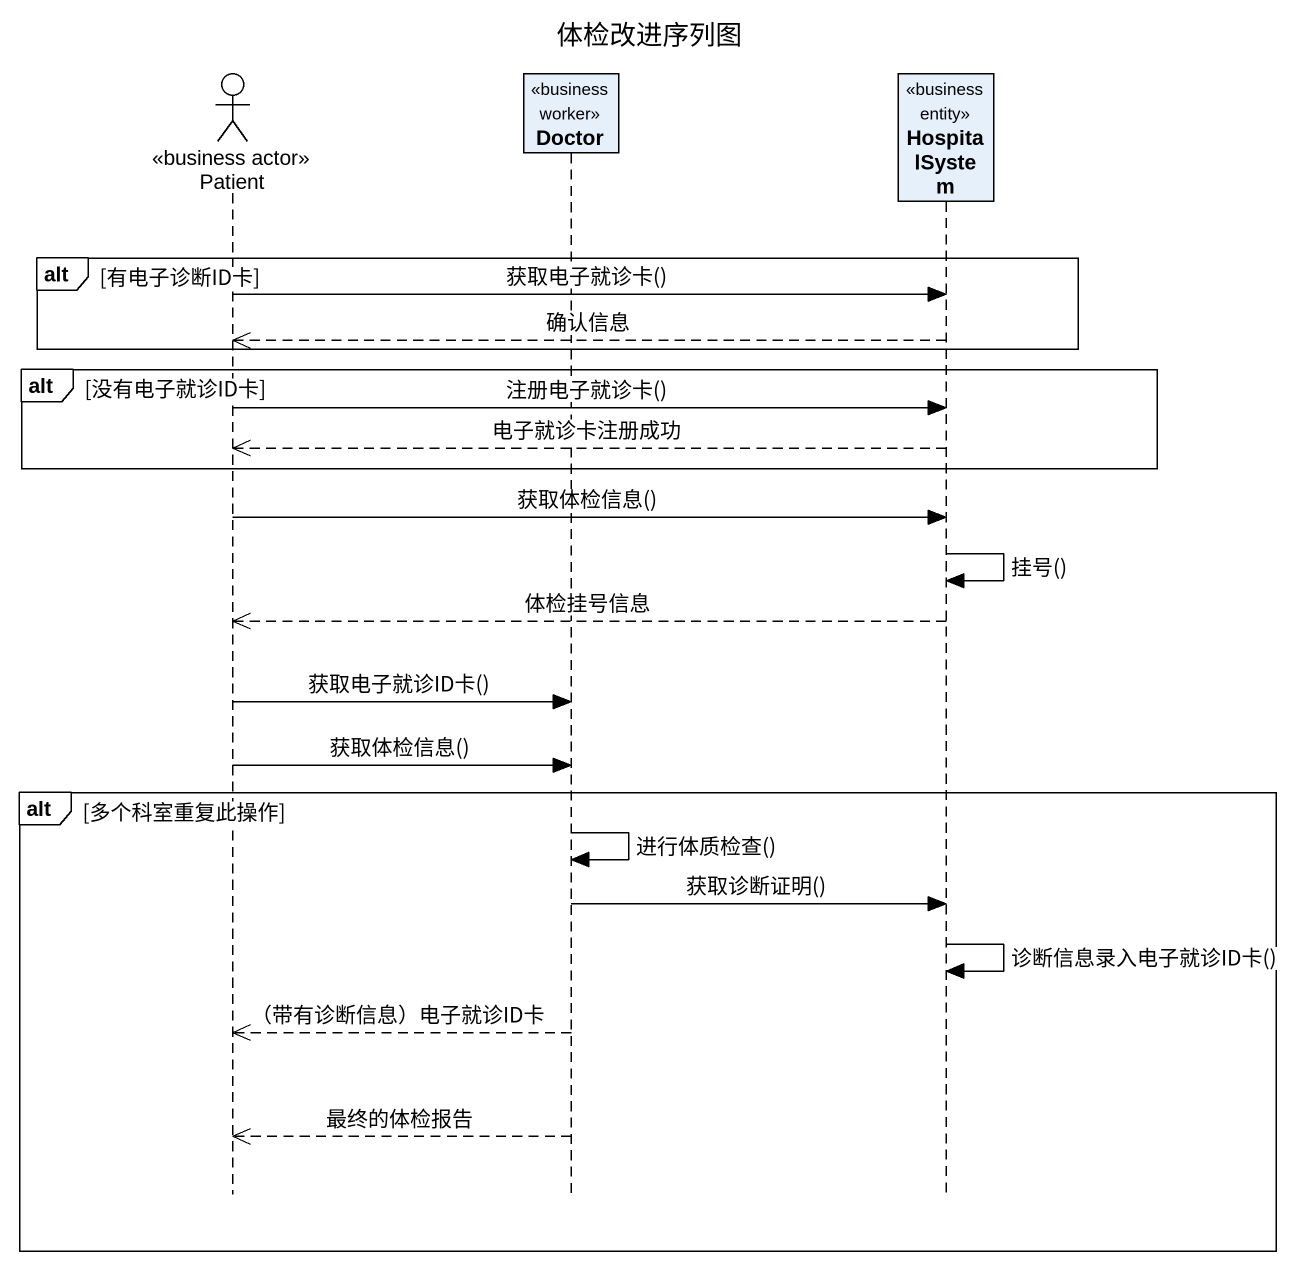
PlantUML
@startuml
title 体检改进序列图
hide footbox
actor Patient <<business actor>>
participant Doctor <<business worker>>
participant HospitalSystem <<business entity>>

alt 有电子诊断ID卡
  Patient -> HospitalSystem : 获取电子就诊卡()
  HospitalSystem -->> Patient : 确认信息
end
alt 没有电子就诊ID卡
  Patient -> HospitalSystem : 注册电子就诊卡()
  HospitalSystem -->> Patient : 电子就诊卡注册成功
end
Patient -> HospitalSystem : 获取体检信息()
HospitalSystem -> HospitalSystem : 挂号()
HospitalSystem -->> Patient : 体检挂号信息
Patient -> Doctor : 获取电子就诊ID卡()
Patient -> Doctor : 获取体检信息()
alt 多个科室重复此操作
  Doctor -> Doctor : 进行体质检查()
  Doctor -> HospitalSystem : 获取诊断证明()
  HospitalSystem -> HospitalSystem : 诊断信息录入电子就诊ID卡()
  Doctor -->> Patient : （带有诊断信息）电子就诊ID卡
  Doctor -->> Patient : 最终的体检报告
end
@enduml
